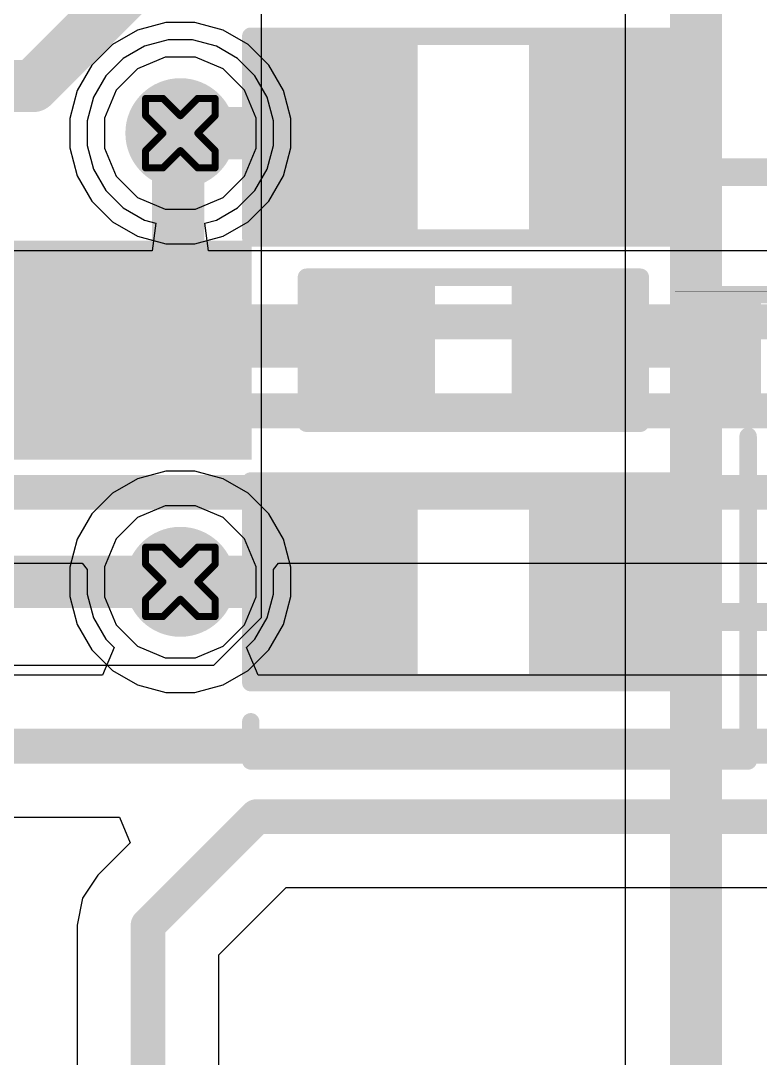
# Model space of a CAD drawing. Header units: inches. Extents: x 0 to 5379, y 0 to 5429.
# Drawn here: x 212 to 217.4, y 123.95 to 131.53 of the extents above; entities that cross this region are included whole.
import ezdxf

# ---------------------------------------------------------------- set-up
doc = ezdxf.new("R2010")
doc.units = ezdxf.units.IN
for name, color, linetype in [('Bottom Layer', 5, 'Continuous'), ('Bottom Solder', 6, 'Continuous'), ('Drill Drawing', 1, 'Continuous'), ('GND01', 16, 'Continuous'), ('GND02', 76, 'Continuous'), ('PWR', 156, 'Continuous'), ('SIG 01', 90, 'Continuous'), ('Top Layer', 1, 'Continuous'), ('Top Overlay', 2, 'Continuous'), ('Top Paste', 8, 'Continuous'), ('Top Solder', 216, 'Continuous'), ('Via Holes', 16, 'Continuous')]:
    doc.layers.add(name, color=color, linetype=linetype)

# ---------------------------------------------------------------- blocks, each defined once
blk = doc.blocks.new('R___0805_376')
at = {"layer": 'Top Layer'}
for points in [[(-1.524, 0.635), (-0.508, 0.635), (-0.508, -0.635), (-1.524, -0.635)], [(0.508, 0.635), (1.524, 0.635), (1.524, -0.635), (0.508, -0.635)]]:
    blk.add_hatch(color=1, dxfattribs=at).paths.add_polyline_path(points)
at = {"layer": 'Top Paste'}
for points in [[(-1.524, 0.635), (-0.508, 0.635), (-0.508, -0.635), (-1.524, -0.635)], [(0.508, 0.635), (1.524, 0.635), (1.524, -0.635), (0.508, -0.635)]]:
    blk.add_hatch(color=8, dxfattribs=at).paths.add_polyline_path(points)
at = {"layer": 'Top Solder'}
for points in [[(-1.6256, 0.7366), (-0.4064, 0.7366), (-0.4064, -0.7366), (-1.6256, -0.7366)], [(0.4064, 0.7366), (1.6256, 0.7366), (1.6256, -0.7366), (0.4064, -0.7366)]]:
    blk.add_hatch(color=216, dxfattribs=at).paths.add_polyline_path(points)
at = {"layer": 'Top Overlay'}
for points in [[(1.6256, 0.7366, 0.127, 0.127, 0), (-1.6256, 0.7366, 0.127, 0.127, 0)], [(-1.6256, 0.7366, 0.127, 0.127, 0), (-1.6256, -0.7366, 0.127, 0.127, 0)], [(1.6256, 0.7366, 0.127, 0.127, 0), (1.6256, -0.7366, 0.127, 0.127, 0)], [(1.6256, -0.7366, 0.127, 0.127, 0), (-1.6256, -0.7366, 0.127, 0.127, 0)]]:
    blk.add_lwpolyline(points, format="xyseb", dxfattribs=at)
for points in [[(-1.65735, 0.7366, 0.0635, 0.0635, 1), (-1.59385, 0.7366, 0.0635, 0.0635, 1)], [(-1.65735, 0.7366, 0.0635, 0.0635, 1), (-1.59385, 0.7366, 0.0635, 0.0635, 1)], [(1.59385, 0.7366, 0.0635, 0.0635, 1), (1.65735, 0.7366, 0.0635, 0.0635, 1)], [(1.59385, 0.7366, 0.0635, 0.0635, 1), (1.65735, 0.7366, 0.0635, 0.0635, 1)], [(-1.65735, -0.7366, 0.0635, 0.0635, 1), (-1.59385, -0.7366, 0.0635, 0.0635, 1)], [(-1.65735, -0.7366, 0.0635, 0.0635, 1), (-1.59385, -0.7366, 0.0635, 0.0635, 1)], [(1.59385, -0.7366, 0.0635, 0.0635, 1), (1.65735, -0.7366, 0.0635, 0.0635, 1)], [(1.59385, -0.7366, 0.0635, 0.0635, 1), (1.65735, -0.7366, 0.0635, 0.0635, 1)]]:
    blk.add_lwpolyline(points, format="xyseb", close=True, dxfattribs=at)
blk = doc.blocks.new('R___0805_377')
at = {"layer": 'Top Layer'}
for points in [[(-1.524, 0.635), (-0.508, 0.635), (-0.508, -0.635), (-1.524, -0.635)], [(0.508, 0.635), (1.524, 0.635), (1.524, -0.635), (0.508, -0.635)]]:
    blk.add_hatch(color=1, dxfattribs=at).paths.add_polyline_path(points)
at = {"layer": 'Top Paste'}
for points in [[(-1.524, 0.635), (-0.508, 0.635), (-0.508, -0.635), (-1.524, -0.635)], [(0.508, 0.635), (1.524, 0.635), (1.524, -0.635), (0.508, -0.635)]]:
    blk.add_hatch(color=8, dxfattribs=at).paths.add_polyline_path(points)
at = {"layer": 'Top Solder'}
for points in [[(-1.6256, 0.7366), (-0.4064, 0.7366), (-0.4064, -0.7366), (-1.6256, -0.7366)], [(0.4064, 0.7366), (1.6256, 0.7366), (1.6256, -0.7366), (0.4064, -0.7366)]]:
    blk.add_hatch(color=216, dxfattribs=at).paths.add_polyline_path(points)
at = {"layer": 'Top Overlay'}
for points in [[(1.6256, 0.7366, 0.127, 0.127, 0), (-1.6256, 0.7366, 0.127, 0.127, 0)], [(-1.6256, 0.7366, 0.127, 0.127, 0), (-1.6256, -0.7366, 0.127, 0.127, 0)], [(1.6256, 0.7366, 0.127, 0.127, 0), (1.6256, -0.7366, 0.127, 0.127, 0)], [(1.6256, -0.7366, 0.127, 0.127, 0), (-1.6256, -0.7366, 0.127, 0.127, 0)]]:
    blk.add_lwpolyline(points, format="xyseb", dxfattribs=at)
for points in [[(-1.65735, 0.7366, 0.0635, 0.0635, 1), (-1.59385, 0.7366, 0.0635, 0.0635, 1)], [(-1.65735, 0.7366, 0.0635, 0.0635, 1), (-1.59385, 0.7366, 0.0635, 0.0635, 1)], [(1.59385, 0.7366, 0.0635, 0.0635, 1), (1.65735, 0.7366, 0.0635, 0.0635, 1)], [(1.59385, 0.7366, 0.0635, 0.0635, 1), (1.65735, 0.7366, 0.0635, 0.0635, 1)], [(-1.65735, -0.7366, 0.0635, 0.0635, 1), (-1.59385, -0.7366, 0.0635, 0.0635, 1)], [(-1.65735, -0.7366, 0.0635, 0.0635, 1), (-1.59385, -0.7366, 0.0635, 0.0635, 1)], [(1.59385, -0.7366, 0.0635, 0.0635, 1), (1.65735, -0.7366, 0.0635, 0.0635, 1)], [(1.59385, -0.7366, 0.0635, 0.0635, 1), (1.65735, -0.7366, 0.0635, 0.0635, 1)]]:
    blk.add_lwpolyline(points, format="xyseb", close=True, dxfattribs=at)
blk = doc.blocks.new('R___0603_425')
at = {"layer": 'Top Layer'}
for points in [[(-0.381, 0.4445), (-0.381, -0.4445), (-1.143, -0.4445), (-1.143, 0.4445)], [(1.143, 0.4445), (1.143, -0.4445), (0.381, -0.4445), (0.381, 0.4445)]]:
    blk.add_hatch(color=1, dxfattribs=at).paths.add_polyline_path(points)
at = {"layer": 'Top Paste'}
for points in [[(-0.381, 0.4445), (-0.381, -0.4445), (-1.143, -0.4445), (-1.143, 0.4445)], [(1.143, 0.4445), (1.143, -0.4445), (0.381, -0.4445), (0.381, 0.4445)]]:
    blk.add_hatch(color=8, dxfattribs=at).paths.add_polyline_path(points)
at = {"layer": 'Top Solder'}
for points in [[(-0.2794, 0.5461), (-0.2794, -0.5461), (-1.2446, -0.5461), (-1.2446, 0.5461)], [(1.2446, 0.5461), (1.2446, -0.5461), (0.2794, -0.5461), (0.2794, 0.5461)]]:
    blk.add_hatch(color=216, dxfattribs=at).paths.add_polyline_path(points)
at = {"layer": 'Top Overlay'}
for points in [[(1.2192, 0.5334, 0.127, 0.127, 0), (-1.2192, 0.5334, 0.127, 0.127, 0)], [(-1.2192, 0.5334, 0.127, 0.127, 0), (-1.2192, -0.5334, 0.127, 0.127, 0)], [(1.2192, 0.5334, 0.127, 0.127, 0), (1.2192, -0.5334, 0.127, 0.127, 0)], [(1.2192, -0.5334, 0.127, 0.127, 0), (-1.2192, -0.5334, 0.127, 0.127, 0)]]:
    blk.add_lwpolyline(points, format="xyseb", dxfattribs=at)
for points in [[(-1.25095, 0.5334, 0.0635, 0.0635, 1), (-1.18745, 0.5334, 0.0635, 0.0635, 1)], [(-1.25095, 0.5334, 0.0635, 0.0635, 1), (-1.18745, 0.5334, 0.0635, 0.0635, 1)], [(1.18745, 0.5334, 0.0635, 0.0635, 1), (1.25095, 0.5334, 0.0635, 0.0635, 1)], [(1.18745, 0.5334, 0.0635, 0.0635, 1), (1.25095, 0.5334, 0.0635, 0.0635, 1)], [(-1.25095, -0.5334, 0.0635, 0.0635, 1), (-1.18745, -0.5334, 0.0635, 0.0635, 1)], [(-1.25095, -0.5334, 0.0635, 0.0635, 1), (-1.18745, -0.5334, 0.0635, 0.0635, 1)], [(1.18745, -0.5334, 0.0635, 0.0635, 1), (1.25095, -0.5334, 0.0635, 0.0635, 1)], [(1.18745, -0.5334, 0.0635, 0.0635, 1), (1.25095, -0.5334, 0.0635, 0.0635, 1)]]:
    blk.add_lwpolyline(points, format="xyseb", close=True, dxfattribs=at)
blk = doc.blocks.new('R___0402_426')
at = {"layer": 'Top Layer'}
for points in [[(-0.6985, -0.3175), (-0.6985, 0.3175), (-0.2413, 0.3175), (-0.2413, -0.3175)], [(0.2413, -0.3175), (0.2413, 0.3175), (0.6985, 0.3175), (0.6985, -0.3175)]]:
    blk.add_hatch(color=1, dxfattribs=at).paths.add_polyline_path(points)
at = {"layer": 'Top Paste'}
for points in [[(-0.6985, -0.3175), (-0.6985, 0.3175), (-0.2413, 0.3175), (-0.2413, -0.3175)], [(0.2413, -0.3175), (0.2413, 0.3175), (0.6985, 0.3175), (0.6985, -0.3175)]]:
    blk.add_hatch(color=8, dxfattribs=at).paths.add_polyline_path(points)
at = {"layer": 'Top Solder'}
for points in [[(-0.7535, -0.3725), (-0.7535, 0.3725), (-0.1863, 0.3725), (-0.1863, -0.3725)], [(0.1863, -0.3725), (0.1863, 0.3725), (0.7535, 0.3725), (0.7535, -0.3725)]]:
    blk.add_hatch(color=216, dxfattribs=at).paths.add_polyline_path(points)
at = {"layer": 'Top Overlay'}
for points in [[(0.7874, 0.4064, 0.127, 0.127, 0), (-0.7874, 0.4064, 0.127, 0.127, 0)], [(-0.7874, 0.4064, 0.127, 0.127, 0), (-0.7874, -0.4064, 0.127, 0.127, 0)], [(0.7874, 0.4064, 0.127, 0.127, 0), (0.7874, -0.4064, 0.127, 0.127, 0)], [(0.7874, -0.4064, 0.127, 0.127, 0), (-0.7874, -0.4064, 0.127, 0.127, 0)], [(0.8128, -0.4318, 0.00323, 0.00323, 0), (-0.8128, -0.4318, 0.00323, 0.00323, 0)]]:
    blk.add_lwpolyline(points, format="xyseb", dxfattribs=at)
for points in [[(-0.8191, 0.4064, 0.0635, 0.0635, 1), (-0.7556, 0.4064, 0.0635, 0.0635, 1)], [(-0.8191, 0.4064, 0.0635, 0.0635, 1), (-0.7556, 0.4064, 0.0635, 0.0635, 1)], [(0.7556, 0.4064, 0.0635, 0.0635, 1), (0.8191, 0.4064, 0.0635, 0.0635, 1)], [(0.7556, 0.4064, 0.0635, 0.0635, 1), (0.8191, 0.4064, 0.0635, 0.0635, 1)], [(-0.8191, -0.4064, 0.0635, 0.0635, 1), (-0.7556, -0.4064, 0.0635, 0.0635, 1)], [(-0.8191, -0.4064, 0.0635, 0.0635, 1), (-0.7556, -0.4064, 0.0635, 0.0635, 1)], [(0.7556, -0.4064, 0.0635, 0.0635, 1), (0.8191, -0.4064, 0.0635, 0.0635, 1)], [(0.7556, -0.4064, 0.0635, 0.0635, 1), (0.8191, -0.4064, 0.0635, 0.0635, 1)], [(-0.8136, -0.4318, 0.00161, 0.00161, 1), (-0.812, -0.4318, 0.00161, 0.00161, 1)], [(0.812, -0.4318, 0.00161, 0.00161, 1), (0.8136, -0.4318, 0.00161, 0.00161, 1)]]:
    blk.add_lwpolyline(points, format="xyseb", close=True, dxfattribs=at)
blk = doc.blocks.new('SOD_123_873')
at = {"layer": 'Top Layer'}
for points in [[(-1.1, 0.45), (-1.1, -0.45), (-2.05, -0.45), (-2.05, 0.45)], [(2.05, 0.45), (2.05, -0.45), (1.1, -0.45), (1.1, 0.45)]]:
    blk.add_hatch(color=1, dxfattribs=at).paths.add_polyline_path(points)
at = {"layer": 'Top Overlay'}
for points in [[(0.9652, 0.508), (2.8194, 0.508), (2.8194, 0.8), (0.9652, 0.8)], [(2.1198, -0.7874), (2.8194, -0.7874), (2.8194, 0.7874), (2.1198, 0.7874)], [(0.9652, -0.8), (2.8194, -0.8), (2.8194, -0.508), (0.9652, -0.508)]]:
    blk.add_hatch(color=2, dxfattribs=at).paths.add_polyline_path(points)
at = {"layer": 'Top Paste'}
for points in [[(-1.1, 0.45), (-1.1, -0.45), (-2.05, -0.45), (-2.05, 0.45)], [(2.05, 0.45), (2.05, -0.45), (1.1, -0.45), (1.1, 0.45)]]:
    blk.add_hatch(color=8, dxfattribs=at).paths.add_polyline_path(points)
at = {"layer": 'Top Solder'}
for points in [[(-0.9984, 0.5516), (-0.9984, -0.5516), (-2.1516, -0.5516), (-2.1516, 0.5516)], [(2.1516, 0.5516), (2.1516, -0.5516), (0.9984, -0.5516), (0.9984, 0.5516)]]:
    blk.add_hatch(color=216, dxfattribs=at).paths.add_polyline_path(points)
at = {"layer": 'Top Overlay'}
for points in [[(-1.3716, 0.5842, 0.127, 0.127, 0), (-1.3716, 0.7366, 0.127, 0.127, 0)], [(-1.3716, 0.7366, 0.127, 0.127, 0), (0.9652, 0.7366, 0.127, 0.127, 0)], [(-1.3716, -0.7366, 0.127, 0.127, 0), (-1.3716, -0.5842, 0.127, 0.127, 0)], [(-1.3716, -0.7366, 0.127, 0.127, 0), (0.9652, -0.7366, 0.127, 0.127, 0)]]:
    blk.add_lwpolyline(points, format="xyseb", dxfattribs=at)
for points in [[(-1.4033, 0.7366, 0.0635, 0.0635, 1), (-1.3398, 0.7366, 0.0635, 0.0635, 1)], [(-1.4033, 0.7366, 0.0635, 0.0635, 1), (-1.3398, 0.7366, 0.0635, 0.0635, 1)], [(0.9335, 0.7366, 0.0635, 0.0635, 1), (0.997, 0.7366, 0.0635, 0.0635, 1)], [(-1.4033, 0.5842, 0.0635, 0.0635, 1), (-1.3398, 0.5842, 0.0635, 0.0635, 1)], [(-1.4033, -0.5842, 0.0635, 0.0635, 1), (-1.3398, -0.5842, 0.0635, 0.0635, 1)], [(-1.4033, -0.7366, 0.0635, 0.0635, 1), (-1.3398, -0.7366, 0.0635, 0.0635, 1)], [(-1.4033, -0.7366, 0.0635, 0.0635, 1), (-1.3398, -0.7366, 0.0635, 0.0635, 1)], [(0.9335, -0.7366, 0.0635, 0.0635, 1), (0.997, -0.7366, 0.0635, 0.0635, 1)]]:
    blk.add_lwpolyline(points, format="xyseb", close=True, dxfattribs=at)

msp = doc.modelspace()

# ---------------------------------------------------------------- hatches: boundary and pattern name
at = {"layer": 'Bottom Layer'}
h = msp.add_hatch(color=5, dxfattribs=at)
edge = h.paths.add_edge_path()
edge.add_arc((213.1689, 130.7079), 0.3, 0, 360)
h = msp.add_hatch(color=5, dxfattribs=at)
edge = h.paths.add_edge_path()
edge.add_arc((213.1689, 127.4309), 0.3, 0, 360)
at = {"layer": 'Bottom Solder'}
h = msp.add_hatch(color=6, dxfattribs=at)
edge = h.paths.add_edge_path()
edge.add_arc((213.1689, 130.7079), 0.4016, 0, 360)
h = msp.add_hatch(color=6, dxfattribs=at)
edge = h.paths.add_edge_path()
edge.add_arc((213.1689, 127.4309), 0.4016, 0, 360)
at = {"layer": 'GND01'}
h = msp.add_hatch(color=16, dxfattribs=at)
edge = h.paths.add_edge_path()
edge.add_arc((213.1689, 130.7079), 0.3, 0, 360)
h = msp.add_hatch(color=16, dxfattribs=at)
edge = h.paths.add_edge_path()
edge.add_arc((213.1689, 127.4309), 0.3, 0, 360)
at = {"layer": 'GND02'}
h = msp.add_hatch(color=76, dxfattribs=at)
edge = h.paths.add_edge_path()
edge.add_arc((213.1689, 130.7079), 0.3, 0, 360)
h = msp.add_hatch(color=76, dxfattribs=at)
edge = h.paths.add_edge_path()
edge.add_arc((213.1689, 127.4309), 0.3, 0, 360)
at = {"layer": 'PWR'}
h = msp.add_hatch(color=156, dxfattribs=at)
edge = h.paths.add_edge_path()
edge.add_arc((213.1689, 130.7079), 0.3, 0, 360)
h = msp.add_hatch(color=156, dxfattribs=at)
edge = h.paths.add_edge_path()
edge.add_arc((213.1689, 127.4309), 0.3, 0, 360)
at = {"layer": 'SIG 01'}
h = msp.add_hatch(color=90, dxfattribs=at)
edge = h.paths.add_edge_path()
edge.add_arc((213.1689, 130.7079), 0.3, 0, 360)
h = msp.add_hatch(color=90, dxfattribs=at)
edge = h.paths.add_edge_path()
edge.add_arc((213.1689, 127.4309), 0.3, 0, 360)
at = {"layer": 'Top Layer'}
h = msp.add_hatch(color=1, dxfattribs=at)
edge = h.paths.add_edge_path()
edge.add_arc((213.1689, 130.7079), 0.3, 0, 360)
h = msp.add_hatch(color=1, dxfattribs=at)
edge = h.paths.add_edge_path()
edge.add_arc((213.1689, 127.4309), 0.3, 0, 360)
at = {"layer": 'Top Solder'}
h = msp.add_hatch(color=216, dxfattribs=at)
edge = h.paths.add_edge_path()
edge.add_arc((213.1689, 130.7079), 0.4016, 0, 360)
h = msp.add_hatch(color=216, dxfattribs=at)
edge = h.paths.add_edge_path()
edge.add_arc((213.1689, 127.4309), 0.4016, 0, 360)
at = {"layer": 'Via Holes'}
h = msp.add_hatch(color=7, dxfattribs=at)
edge = h.paths.add_edge_path()
edge.add_arc((213.1689, 130.7079), 0.15, 0, 360)
h = msp.add_hatch(color=7, dxfattribs=at)
edge = h.paths.add_edge_path()
edge.add_arc((213.1689, 127.4309), 0.15, 0, 360)

# ---------------------------------------------------------------- linework, layer by layer
at = {"layer": 'Bottom Layer'}
for p, q in [((213.0625, 131.5159), (212.857, 131.4608)), ((213.2752, 131.5159), (213.0625, 131.5159)), ((213.4807, 131.4608), (213.2752, 131.5159)), ((212.857, 131.4608), (212.6727, 131.3545)), ((213.665, 131.3545), (213.4807, 131.4608)), ((212.6727, 131.3545), (212.5223, 131.204)), ((213.8154, 131.204), (213.665, 131.3545)), ((212.5223, 131.204), (212.4159, 131.0198)), ((213.9218, 131.0198), (213.8154, 131.204)), ((212.4159, 131.0198), (212.3609, 130.8143)), ((213.9769, 130.8143), (213.9218, 131.0198)), ((212.3609, 130.8143), (212.3609, 130.6015)), ((213.9769, 130.6015), (213.9769, 130.8143)), ((212.3609, 130.6015), (212.4159, 130.396)), ((213.9218, 130.396), (213.9769, 130.6015)), ((212.4159, 130.396), (212.5223, 130.2118)), ((213.8154, 130.2118), (213.9218, 130.396)), ((212.5223, 130.2118), (212.6727, 130.0613)), ((213.665, 130.0613), (213.8154, 130.2118)), ((212.6727, 130.0613), (212.857, 129.955)), ((213.4807, 129.955), (213.665, 130.0613)), ((212.857, 129.955), (213.0625, 129.8999)), ((213.0625, 129.8999), (213.2752, 129.8999)), ((213.2752, 129.8999), (213.4807, 129.955)), ((213.0625, 128.2389), (212.857, 128.1838)), ((213.2752, 128.2389), (213.0625, 128.2389)), ((213.4807, 128.1838), (213.2752, 128.2389)), ((212.857, 128.1838), (212.6727, 128.0775)), ((213.665, 128.0775), (213.4807, 128.1838)), ((212.6727, 128.0775), (212.5223, 127.927)), ((213.8154, 127.927), (213.665, 128.0775)), ((212.5223, 127.927), (212.4159, 127.7428)), ((213.9218, 127.7428), (213.8154, 127.927)), ((212.4159, 127.7428), (212.3609, 127.5373)), ((213.9769, 127.5373), (213.9218, 127.7428)), ((212.3609, 127.5373), (212.3609, 127.3245)), ((213.9769, 127.3245), (213.9769, 127.5373)), ((212.3609, 127.3245), (212.4159, 127.119)), ((213.9218, 127.119), (213.9769, 127.3245)), ((212.4159, 127.119), (212.5223, 126.9348)), ((213.8154, 126.9348), (213.9218, 127.119)), ((212.5223, 126.9348), (212.6727, 126.7843)), ((213.665, 126.7843), (213.8154, 126.9348)), ((212.6727, 126.7843), (212.857, 126.678)), ((213.4807, 126.678), (213.665, 126.7843)), ((212.857, 126.678), (213.0625, 126.6229)), ((213.2752, 126.6229), (213.4807, 126.678)), ((213.0625, 126.6229), (213.2752, 126.6229))]:
    msp.add_line(p, q, dxfattribs=at)
at = {"layer": 'Drill Drawing'}
for points in [[(212.9149, 130.8349, 0.0508, 0.0508, 0), (212.9149, 130.9619, 0.0508, 0.0508, 0)], [(212.9149, 130.9619, 0.0508, 0.0508, 0), (213.0419, 130.9619, 0.0508, 0.0508, 0)], [(213.0419, 130.9619, 0.0508, 0.0508, 0), (213.1689, 130.8349, 0.0508, 0.0508, 0)], [(213.1689, 130.8349, 0.0508, 0.0508, 0), (213.2959, 130.9619, 0.0508, 0.0508, 0)], [(213.2959, 130.9619, 0.0508, 0.0508, 0), (213.4229, 130.9619, 0.0508, 0.0508, 0)], [(213.4229, 130.8349, 0.0508, 0.0508, 0), (213.4229, 130.9619, 0.0508, 0.0508, 0)], [(212.9149, 130.8349, 0.0508, 0.0508, 0), (213.0419, 130.7079, 0.0508, 0.0508, 0)], [(213.2959, 130.7079, 0.0508, 0.0508, 0), (213.4229, 130.8349, 0.0508, 0.0508, 0)], [(212.9149, 130.5809, 0.0508, 0.0508, 0), (213.0419, 130.7079, 0.0508, 0.0508, 0)], [(213.2959, 130.7079, 0.0508, 0.0508, 0), (213.4229, 130.5809, 0.0508, 0.0508, 0)], [(212.9149, 130.4539, 0.0508, 0.0508, 0), (212.9149, 130.5809, 0.0508, 0.0508, 0)], [(213.0419, 130.4539, 0.0508, 0.0508, 0), (213.1689, 130.5809, 0.0508, 0.0508, 0)], [(213.1689, 130.5809, 0.0508, 0.0508, 0), (213.2959, 130.4539, 0.0508, 0.0508, 0)], [(213.4229, 130.4539, 0.0508, 0.0508, 0), (213.4229, 130.5809, 0.0508, 0.0508, 0)], [(212.9149, 130.4539, 0.0508, 0.0508, 0), (213.0419, 130.4539, 0.0508, 0.0508, 0)], [(213.2959, 130.4539, 0.0508, 0.0508, 0), (213.4229, 130.4539, 0.0508, 0.0508, 0)], [(212.9149, 127.5579, 0.0508, 0.0508, 0), (212.9149, 127.6849, 0.0508, 0.0508, 0)], [(212.9149, 127.6849, 0.0508, 0.0508, 0), (213.0419, 127.6849, 0.0508, 0.0508, 0)], [(213.0419, 127.6849, 0.0508, 0.0508, 0), (213.1689, 127.5579, 0.0508, 0.0508, 0)], [(213.1689, 127.5579, 0.0508, 0.0508, 0), (213.2959, 127.6849, 0.0508, 0.0508, 0)], [(213.2959, 127.6849, 0.0508, 0.0508, 0), (213.4229, 127.6849, 0.0508, 0.0508, 0)], [(213.4229, 127.5579, 0.0508, 0.0508, 0), (213.4229, 127.6849, 0.0508, 0.0508, 0)], [(212.9149, 127.5579, 0.0508, 0.0508, 0), (213.0419, 127.4309, 0.0508, 0.0508, 0)], [(213.2959, 127.4309, 0.0508, 0.0508, 0), (213.4229, 127.5579, 0.0508, 0.0508, 0)], [(212.9149, 127.3039, 0.0508, 0.0508, 0), (213.0419, 127.4309, 0.0508, 0.0508, 0)], [(213.2959, 127.4309, 0.0508, 0.0508, 0), (213.4229, 127.3039, 0.0508, 0.0508, 0)], [(212.9149, 127.1769, 0.0508, 0.0508, 0), (212.9149, 127.3039, 0.0508, 0.0508, 0)], [(213.0419, 127.1769, 0.0508, 0.0508, 0), (213.1689, 127.3039, 0.0508, 0.0508, 0)], [(213.1689, 127.3039, 0.0508, 0.0508, 0), (213.2959, 127.1769, 0.0508, 0.0508, 0)], [(213.4229, 127.1769, 0.0508, 0.0508, 0), (213.4229, 127.3039, 0.0508, 0.0508, 0)], [(212.9149, 127.1769, 0.0508, 0.0508, 0), (213.0419, 127.1769, 0.0508, 0.0508, 0)], [(213.2959, 127.1769, 0.0508, 0.0508, 0), (213.4229, 127.1769, 0.0508, 0.0508, 0)]]:
    msp.add_lwpolyline(points, format="xyseb", dxfattribs=at)
for points in [[(212.9022, 130.9619, 0.0254, 0.0254, 1), (212.9276, 130.9619, 0.0254, 0.0254, 1)], [(212.9022, 130.9619, 0.0254, 0.0254, 1), (212.9276, 130.9619, 0.0254, 0.0254, 1)], [(213.0292, 130.9619, 0.0254, 0.0254, 1), (213.0546, 130.9619, 0.0254, 0.0254, 1)], [(213.0292, 130.9619, 0.0254, 0.0254, 1), (213.0546, 130.9619, 0.0254, 0.0254, 1)], [(213.2832, 130.9619, 0.0254, 0.0254, 1), (213.3086, 130.9619, 0.0254, 0.0254, 1)], [(213.2832, 130.9619, 0.0254, 0.0254, 1), (213.3086, 130.9619, 0.0254, 0.0254, 1)], [(213.4102, 130.9619, 0.0254, 0.0254, 1), (213.4356, 130.9619, 0.0254, 0.0254, 1)], [(213.4102, 130.9619, 0.0254, 0.0254, 1), (213.4356, 130.9619, 0.0254, 0.0254, 1)], [(212.9022, 130.8349, 0.0254, 0.0254, 1), (212.9276, 130.8349, 0.0254, 0.0254, 1)], [(212.9022, 130.8349, 0.0254, 0.0254, 1), (212.9276, 130.8349, 0.0254, 0.0254, 1)], [(213.1562, 130.8349, 0.0254, 0.0254, 1), (213.1816, 130.8349, 0.0254, 0.0254, 1)], [(213.1562, 130.8349, 0.0254, 0.0254, 1), (213.1816, 130.8349, 0.0254, 0.0254, 1)], [(213.4102, 130.8349, 0.0254, 0.0254, 1), (213.4356, 130.8349, 0.0254, 0.0254, 1)], [(213.4102, 130.8349, 0.0254, 0.0254, 1), (213.4356, 130.8349, 0.0254, 0.0254, 1)], [(213.0292, 130.7079, 0.0254, 0.0254, 1), (213.0546, 130.7079, 0.0254, 0.0254, 1)], [(213.0292, 130.7079, 0.0254, 0.0254, 1), (213.0546, 130.7079, 0.0254, 0.0254, 1)], [(213.2832, 130.7079, 0.0254, 0.0254, 1), (213.3086, 130.7079, 0.0254, 0.0254, 1)], [(213.2832, 130.7079, 0.0254, 0.0254, 1), (213.3086, 130.7079, 0.0254, 0.0254, 1)], [(212.9022, 130.5809, 0.0254, 0.0254, 1), (212.9276, 130.5809, 0.0254, 0.0254, 1)], [(212.9022, 130.5809, 0.0254, 0.0254, 1), (212.9276, 130.5809, 0.0254, 0.0254, 1)], [(213.1562, 130.5809, 0.0254, 0.0254, 1), (213.1816, 130.5809, 0.0254, 0.0254, 1)], [(213.1562, 130.5809, 0.0254, 0.0254, 1), (213.1816, 130.5809, 0.0254, 0.0254, 1)], [(213.4102, 130.5809, 0.0254, 0.0254, 1), (213.4356, 130.5809, 0.0254, 0.0254, 1)], [(213.4102, 130.5809, 0.0254, 0.0254, 1), (213.4356, 130.5809, 0.0254, 0.0254, 1)], [(212.9022, 130.4539, 0.0254, 0.0254, 1), (212.9276, 130.4539, 0.0254, 0.0254, 1)], [(212.9022, 130.4539, 0.0254, 0.0254, 1), (212.9276, 130.4539, 0.0254, 0.0254, 1)], [(213.0292, 130.4539, 0.0254, 0.0254, 1), (213.0546, 130.4539, 0.0254, 0.0254, 1)], [(213.0292, 130.4539, 0.0254, 0.0254, 1), (213.0546, 130.4539, 0.0254, 0.0254, 1)], [(213.2832, 130.4539, 0.0254, 0.0254, 1), (213.3086, 130.4539, 0.0254, 0.0254, 1)], [(213.2832, 130.4539, 0.0254, 0.0254, 1), (213.3086, 130.4539, 0.0254, 0.0254, 1)], [(213.4102, 130.4539, 0.0254, 0.0254, 1), (213.4356, 130.4539, 0.0254, 0.0254, 1)], [(213.4102, 130.4539, 0.0254, 0.0254, 1), (213.4356, 130.4539, 0.0254, 0.0254, 1)], [(212.9022, 127.6849, 0.0254, 0.0254, 1), (212.9276, 127.6849, 0.0254, 0.0254, 1)], [(212.9022, 127.6849, 0.0254, 0.0254, 1), (212.9276, 127.6849, 0.0254, 0.0254, 1)], [(213.0292, 127.6849, 0.0254, 0.0254, 1), (213.0546, 127.6849, 0.0254, 0.0254, 1)], [(213.0292, 127.6849, 0.0254, 0.0254, 1), (213.0546, 127.6849, 0.0254, 0.0254, 1)], [(213.2832, 127.6849, 0.0254, 0.0254, 1), (213.3086, 127.6849, 0.0254, 0.0254, 1)], [(213.2832, 127.6849, 0.0254, 0.0254, 1), (213.3086, 127.6849, 0.0254, 0.0254, 1)], [(213.4102, 127.6849, 0.0254, 0.0254, 1), (213.4356, 127.6849, 0.0254, 0.0254, 1)], [(213.4102, 127.6849, 0.0254, 0.0254, 1), (213.4356, 127.6849, 0.0254, 0.0254, 1)], [(212.9022, 127.5579, 0.0254, 0.0254, 1), (212.9276, 127.5579, 0.0254, 0.0254, 1)], [(212.9022, 127.5579, 0.0254, 0.0254, 1), (212.9276, 127.5579, 0.0254, 0.0254, 1)], [(213.1562, 127.5579, 0.0254, 0.0254, 1), (213.1816, 127.5579, 0.0254, 0.0254, 1)], [(213.1562, 127.5579, 0.0254, 0.0254, 1), (213.1816, 127.5579, 0.0254, 0.0254, 1)], [(213.4102, 127.5579, 0.0254, 0.0254, 1), (213.4356, 127.5579, 0.0254, 0.0254, 1)], [(213.4102, 127.5579, 0.0254, 0.0254, 1), (213.4356, 127.5579, 0.0254, 0.0254, 1)], [(213.0292, 127.4309, 0.0254, 0.0254, 1), (213.0546, 127.4309, 0.0254, 0.0254, 1)], [(213.0292, 127.4309, 0.0254, 0.0254, 1), (213.0546, 127.4309, 0.0254, 0.0254, 1)], [(213.2832, 127.4309, 0.0254, 0.0254, 1), (213.3086, 127.4309, 0.0254, 0.0254, 1)], [(213.2832, 127.4309, 0.0254, 0.0254, 1), (213.3086, 127.4309, 0.0254, 0.0254, 1)], [(212.9022, 127.3039, 0.0254, 0.0254, 1), (212.9276, 127.3039, 0.0254, 0.0254, 1)], [(212.9022, 127.3039, 0.0254, 0.0254, 1), (212.9276, 127.3039, 0.0254, 0.0254, 1)], [(213.1562, 127.3039, 0.0254, 0.0254, 1), (213.1816, 127.3039, 0.0254, 0.0254, 1)], [(213.1562, 127.3039, 0.0254, 0.0254, 1), (213.1816, 127.3039, 0.0254, 0.0254, 1)], [(213.4102, 127.3039, 0.0254, 0.0254, 1), (213.4356, 127.3039, 0.0254, 0.0254, 1)], [(213.4102, 127.3039, 0.0254, 0.0254, 1), (213.4356, 127.3039, 0.0254, 0.0254, 1)], [(212.9022, 127.1769, 0.0254, 0.0254, 1), (212.9276, 127.1769, 0.0254, 0.0254, 1)], [(212.9022, 127.1769, 0.0254, 0.0254, 1), (212.9276, 127.1769, 0.0254, 0.0254, 1)], [(213.0292, 127.1769, 0.0254, 0.0254, 1), (213.0546, 127.1769, 0.0254, 0.0254, 1)], [(213.0292, 127.1769, 0.0254, 0.0254, 1), (213.0546, 127.1769, 0.0254, 0.0254, 1)], [(213.2832, 127.1769, 0.0254, 0.0254, 1), (213.3086, 127.1769, 0.0254, 0.0254, 1)], [(213.2832, 127.1769, 0.0254, 0.0254, 1), (213.3086, 127.1769, 0.0254, 0.0254, 1)], [(213.4102, 127.1769, 0.0254, 0.0254, 1), (213.4356, 127.1769, 0.0254, 0.0254, 1)], [(213.4102, 127.1769, 0.0254, 0.0254, 1), (213.4356, 127.1769, 0.0254, 0.0254, 1)]]:
    msp.add_lwpolyline(points, format="xyseb", close=True, dxfattribs=at)
at = {"layer": 'GND01'}
for p, q in [((213.0587, 131.2619), (212.8551, 131.1776)), ((213.2791, 131.2619), (213.0587, 131.2619)), ((213.4827, 131.1776), (213.2791, 131.2619)), ((212.8551, 131.1776), (212.6992, 131.0217)), ((213.6385, 131.0217), (213.4827, 131.1776)), ((212.6992, 131.0217), (212.6149, 130.8181)), ((213.7229, 130.8181), (213.6385, 131.0217)), ((212.6149, 130.8181), (212.6149, 130.5977)), ((213.7229, 130.5977), (213.7229, 130.8181)), ((212.6149, 130.5977), (212.6992, 130.3941)), ((213.6385, 130.3941), (213.7229, 130.5977)), ((212.6992, 130.3941), (212.8551, 130.2382)), ((213.4827, 130.2382), (213.6385, 130.3941)), ((212.8551, 130.2382), (213.0587, 130.1539)), ((213.2791, 130.1539), (213.4827, 130.2382)), ((213.0587, 130.1539), (213.2791, 130.1539)), ((213.0587, 127.9849), (212.8551, 127.9006)), ((213.2791, 127.9849), (213.0587, 127.9849)), ((213.4827, 127.9006), (213.2791, 127.9849)), ((212.8551, 127.9006), (212.6992, 127.7447)), ((213.6385, 127.7447), (213.4827, 127.9006)), ((212.6992, 127.7447), (212.6149, 127.5411)), ((213.7229, 127.5411), (213.6385, 127.7447)), ((212.6149, 127.5411), (212.6149, 127.3207)), ((213.7229, 127.3207), (213.7229, 127.5411)), ((212.6149, 127.3207), (212.6992, 127.1171)), ((213.6385, 127.1171), (213.7229, 127.3207)), ((212.6992, 127.1171), (212.8551, 126.9612)), ((213.4827, 126.9612), (213.6385, 127.1171)), ((212.8551, 126.9612), (213.0587, 126.8769)), ((213.2791, 126.8769), (213.4827, 126.9612)), ((213.0587, 126.8769), (213.2791, 126.8769))]:
    msp.add_line(p, q, dxfattribs=at)
at = {"layer": 'GND02'}
for p, q in [((213.0587, 131.2619), (212.8551, 131.1776)), ((213.2791, 131.2619), (213.0587, 131.2619)), ((213.4827, 131.1776), (213.2791, 131.2619)), ((212.8551, 131.1776), (212.6992, 131.0217)), ((213.6385, 131.0217), (213.4827, 131.1776)), ((212.6992, 131.0217), (212.6149, 130.8181)), ((213.7229, 130.8181), (213.6385, 131.0217)), ((212.6149, 130.8181), (212.6149, 130.5977)), ((213.7229, 130.5977), (213.7229, 130.8181)), ((212.6149, 130.5977), (212.6992, 130.3941)), ((213.6385, 130.3941), (213.7229, 130.5977)), ((212.6992, 130.3941), (212.8551, 130.2382)), ((213.4827, 130.2382), (213.6385, 130.3941)), ((212.8551, 130.2382), (213.0587, 130.1539)), ((213.2791, 130.1539), (213.4827, 130.2382)), ((213.0587, 130.1539), (213.2791, 130.1539)), ((213.0587, 127.9849), (212.8551, 127.9006)), ((213.2791, 127.9849), (213.0587, 127.9849)), ((213.4827, 127.9006), (213.2791, 127.9849)), ((212.8551, 127.9006), (212.6992, 127.7447)), ((213.6385, 127.7447), (213.4827, 127.9006)), ((212.6992, 127.7447), (212.6149, 127.5411)), ((213.7229, 127.5411), (213.6385, 127.7447)), ((212.6149, 127.5411), (212.6149, 127.3207)), ((213.7229, 127.3207), (213.7229, 127.5411)), ((212.6149, 127.3207), (212.6992, 127.1171)), ((213.6385, 127.1171), (213.7229, 127.3207)), ((212.6992, 127.1171), (212.8551, 126.9612)), ((213.4827, 126.9612), (213.6385, 127.1171)), ((212.8551, 126.9612), (213.0587, 126.8769)), ((213.2791, 126.8769), (213.4827, 126.9612)), ((213.0587, 126.8769), (213.2791, 126.8769))]:
    msp.add_line(p, q, dxfattribs=at)
at = {"layer": 'PWR'}
for p, q in [((216.417, 136.0299), (216.417, 123.2328)), ((213.7623, 127.1702), (213.7623, 134.5253)), ((213.4143, 126.8222), (213.7623, 127.1702)), ((207.4465, 126.8222), (213.4143, 126.8222))]:
    msp.add_line(p, q, dxfattribs=at)
for points in [[(216.9344, 122.9094, 0.381, 0.381, 0), (216.9344, 136.2646, 0.381, 0.381, 0)], [(212.0916, 131.0518, 0.381, 0.381, 0), (213.1529, 132.1131, 0.381, 0.381, 0)], [(180.925, 131.0518, 0.381, 0.381, 0), (212.0916, 131.0518, 0.381, 0.381, 0)], [(213.1529, 129.5653, 0.381, 0.381, 0), (213.1529, 130.7079, 0.381, 0.381, 0)], [(212.3799, 128.7923, 0.381, 0.381, 0), (213.1529, 129.5653, 0.381, 0.381, 0)], [(180.8922, 128.7923, 0.381, 0.381, 0), (212.3799, 128.7923, 0.381, 0.381, 0)], [(179.974, 127.4309, 0.381, 0.381, 0), (213.1529, 127.4309, 0.381, 0.381, 0)]]:
    msp.add_lwpolyline(points, format="xyseb", dxfattribs=at)
for points in [[(211.9964, 131.0518, 0.1905, 0.1905, 1), (212.1869, 131.0518, 0.1905, 0.1905, 1)], [(211.9964, 131.0518, 0.1905, 0.1905, 1), (212.1869, 131.0518, 0.1905, 0.1905, 1)], [(213.0576, 130.7079, 0.1905, 0.1905, 1), (213.2481, 130.7079, 0.1905, 0.1905, 1)], [(213.0576, 129.5653, 0.1905, 0.1905, 1), (213.2481, 129.5653, 0.1905, 0.1905, 1)], [(213.0576, 129.5653, 0.1905, 0.1905, 1), (213.2481, 129.5653, 0.1905, 0.1905, 1)], [(212.2846, 128.7923, 0.1905, 0.1905, 1), (212.4751, 128.7923, 0.1905, 0.1905, 1)], [(212.2846, 128.7923, 0.1905, 0.1905, 1), (212.4751, 128.7923, 0.1905, 0.1905, 1)], [(213.0576, 127.4309, 0.1905, 0.1905, 1), (213.2481, 127.4309, 0.1905, 0.1905, 1)]]:
    msp.add_lwpolyline(points, format="xyseb", close=True, dxfattribs=at)
at = {"layer": 'SIG 01'}
for p, q in [((212.906, 131.3425), (212.7507, 131.2528)), ((213.0792, 131.3889), (212.906, 131.3425)), ((213.2585, 131.3889), (213.0792, 131.3889)), ((213.4317, 131.3425), (213.2585, 131.3889)), ((213.587, 131.2528), (213.4317, 131.3425)), ((212.7507, 131.2528), (212.6239, 131.1261)), ((213.7138, 131.1261), (213.587, 131.2528)), ((212.6239, 131.1261), (212.5343, 130.9708)), ((213.8035, 130.9708), (213.7138, 131.1261)), ((212.5343, 130.9708), (212.4879, 130.7976)), ((213.8499, 130.7976), (213.8035, 130.9708)), ((212.4879, 130.7976), (212.4879, 130.6183)), ((213.8499, 130.6183), (213.8499, 130.7976)), ((212.4879, 130.6183), (212.5343, 130.4451)), ((213.8035, 130.4451), (213.8499, 130.6183)), ((212.5343, 130.4451), (212.6239, 130.2898)), ((213.7138, 130.2898), (213.8035, 130.4451)), ((212.6239, 130.2898), (212.7507, 130.163)), ((213.587, 130.163), (213.7138, 130.2898)), ((212.7507, 130.163), (212.906, 130.0733)), ((213.4317, 130.0733), (213.587, 130.163)), ((212.906, 130.0733), (212.9892, 130.051)), ((212.9892, 130.051), (212.9624, 129.8478)), ((213.3485, 130.051), (213.4317, 130.0733)), ((213.3753, 129.8478), (213.3485, 130.051)), ((212.9624, 129.8478), (201.7751, 129.8478)), ((222.9058, 129.8478), (213.3753, 129.8478)), ((201.0451, 127.5673), (212.452, 127.5673)), ((212.452, 127.5673), (212.4879, 127.5206)), ((213.8499, 127.5206), (213.8857, 127.5673)), ((213.8857, 127.5673), (220.9917, 127.5673)), ((212.4879, 127.5206), (212.4879, 127.3413)), ((213.8499, 127.3413), (213.8499, 127.5206)), ((212.4879, 127.3413), (212.5343, 127.1681)), ((213.8035, 127.1681), (213.8499, 127.3413)), ((212.5343, 127.1681), (212.6239, 127.0128)), ((213.7138, 127.0128), (213.8035, 127.1681)), ((212.6239, 127.0128), (212.6854, 126.9513)), ((213.6524, 126.9513), (213.7138, 127.0128)), ((212.6854, 126.9513), (212.6012, 126.7481)), ((213.7365, 126.7481), (213.6524, 126.9513)), ((212.6012, 126.7481), (210.4695, 126.7481)), ((220.9625, 126.7481), (213.7365, 126.7481)), ((210.684, 125.7122), (212.7252, 125.7122)), ((212.7252, 125.7122), (212.803, 125.5245)), ((212.803, 125.5245), (212.5666, 125.2881)), ((212.5666, 125.2881), (212.4543, 125.1201)), ((213.4508, 124.7073), (213.9416, 125.1981)), ((213.9416, 125.1981), (222.2723, 125.1981)), ((212.4543, 125.1201), (212.4149, 124.9219)), ((212.4149, 124.9219), (212.4149, 117.136)), ((213.4508, 117.136), (213.4508, 124.7073))]:
    msp.add_line(p, q, dxfattribs=at)
for points in [[(201.5606, 129.3299, 0.254, 0.254, 0), (224.7106, 129.3299, 0.254, 0.254, 0)], [(201.2913, 128.6797, 0.254, 0.254, 0), (225.0433, 128.6797, 0.254, 0.254, 0)], [(201.0451, 128.0853, 0.254, 0.254, 0), (225.4248, 128.0853, 0.254, 0.254, 0)], [(210.4695, 126.2302, 0.254, 0.254, 0), (228.9745, 126.2302, 0.254, 0.254, 0)], [(212.9329, 124.9219, 0.254, 0.254, 0), (213.7271, 125.7161, 0.254, 0.254, 0)], [(213.7271, 125.7161, 0.254, 0.254, 0), (229.2864, 125.7161, 0.254, 0.254, 0)], [(212.9329, 116.8683, 0.254, 0.254, 0), (212.9329, 124.9219, 0.254, 0.254, 0)]]:
    msp.add_lwpolyline(points, format="xyseb", dxfattribs=at)
for points in [[(213.6636, 125.7161, 0.127, 0.127, 1), (213.7906, 125.7161, 0.127, 0.127, 1)], [(213.6636, 125.7161, 0.127, 0.127, 1), (213.7906, 125.7161, 0.127, 0.127, 1)], [(212.8694, 124.9219, 0.127, 0.127, 1), (212.9964, 124.9219, 0.127, 0.127, 1)], [(212.8694, 124.9219, 0.127, 0.127, 1), (212.9964, 124.9219, 0.127, 0.127, 1)]]:
    msp.add_lwpolyline(points, format="xyseb", close=True, dxfattribs=at)
at = {"layer": 'Top Layer'}
for points in [[(213.1689, 130.7079, 0.381, 0.381, 0), (214.2418, 130.7079, 0.381, 0.381, 0)], [(216.3248, 130.6795, 0.2032, 0.2032, 0), (216.5814, 130.4229, 0.2032, 0.2032, 0)], [(216.5814, 130.4229, 0.2032, 0.2032, 0), (218.9801, 130.4229, 0.2032, 0.2032, 0)], [(212.4458, 129.1226, 0.254, 0.254, 0), (214.5468, 129.1226, 0.254, 0.254, 0)], [(216.0708, 129.1226, 0.254, 0.254, 0), (217.1259, 129.1226, 0.254, 0.254, 0)], [(213.1689, 127.4309, 0.381, 0.381, 0), (214.2418, 127.4309, 0.381, 0.381, 0)], [(216.3248, 127.4309, 0.2032, 0.2032, 0), (216.5814, 127.1743, 0.2032, 0.2032, 0)], [(216.5814, 127.1743, 0.2032, 0.2032, 0), (218.9801, 127.1743, 0.2032, 0.2032, 0)]]:
    msp.add_lwpolyline(points, format="xyseb", dxfattribs=at)
for points in [[(213.0736, 130.7079, 0.1905, 0.1905, 1), (213.2641, 130.7079, 0.1905, 0.1905, 1)], [(214.1465, 130.7079, 0.1905, 0.1905, 1), (214.337, 130.7079, 0.1905, 0.1905, 1)], [(216.274, 130.6795, 0.1016, 0.1016, 1), (216.3756, 130.6795, 0.1016, 0.1016, 1)], [(216.5306, 130.4229, 0.1016, 0.1016, 1), (216.6322, 130.4229, 0.1016, 0.1016, 1)], [(216.5306, 130.4229, 0.1016, 0.1016, 1), (216.6322, 130.4229, 0.1016, 0.1016, 1)], [(212.3823, 129.1226, 0.127, 0.127, 1), (212.5093, 129.1226, 0.127, 0.127, 1)], [(214.4833, 129.1226, 0.127, 0.127, 1), (214.6103, 129.1226, 0.127, 0.127, 1)], [(216.0073, 129.1226, 0.127, 0.127, 1), (216.1343, 129.1226, 0.127, 0.127, 1)], [(217.0624, 129.1226, 0.127, 0.127, 1), (217.1894, 129.1226, 0.127, 0.127, 1)], [(213.0736, 127.4309, 0.1905, 0.1905, 1), (213.2641, 127.4309, 0.1905, 0.1905, 1)], [(214.1465, 127.4309, 0.1905, 0.1905, 1), (214.337, 127.4309, 0.1905, 0.1905, 1)], [(216.274, 127.4309, 0.1016, 0.1016, 1), (216.3756, 127.4309, 0.1016, 0.1016, 1)], [(216.5306, 127.1743, 0.1016, 0.1016, 1), (216.6322, 127.1743, 0.1016, 0.1016, 1)], [(216.5306, 127.1743, 0.1016, 0.1016, 1), (216.6322, 127.1743, 0.1016, 0.1016, 1)]]:
    msp.add_lwpolyline(points, format="xyseb", close=True, dxfattribs=at)
at = {"layer": 'Top Overlay'}
for points in [[(217.3154, 126.1227, 0.127, 0.127, 0), (217.3154, 128.4939, 0.127, 0.127, 0)], [(213.6832, 126.1227, 0.127, 0.127, 0), (213.6832, 126.4088, 0.127, 0.127, 0)], [(213.6832, 126.1227, 0.127, 0.127, 0), (217.3154, 126.1227, 0.127, 0.127, 0)]]:
    msp.add_lwpolyline(points, format="xyseb", dxfattribs=at)
for points in [[(217.2836, 128.4939, 0.0635, 0.0635, 1), (217.3471, 128.4939, 0.0635, 0.0635, 1)], [(213.6514, 126.4088, 0.0635, 0.0635, 1), (213.7149, 126.4088, 0.0635, 0.0635, 1)], [(213.6514, 126.1227, 0.0635, 0.0635, 1), (213.7149, 126.1227, 0.0635, 0.0635, 1)], [(213.6514, 126.1227, 0.0635, 0.0635, 1), (213.7149, 126.1227, 0.0635, 0.0635, 1)], [(217.2836, 126.1227, 0.0635, 0.0635, 1), (217.3471, 126.1227, 0.0635, 0.0635, 1)], [(217.2836, 126.1227, 0.0635, 0.0635, 1), (217.3471, 126.1227, 0.0635, 0.0635, 1)]]:
    msp.add_lwpolyline(points, format="xyseb", close=True, dxfattribs=at)

# ---------------------------------------------------------------- block references
at = {"rotation": 180}
for name, p in [('R___0805_376', (215.3088, 130.6795)), ('R___0603_425', (215.3088, 129.1226)), ('R___0402_426', (217.5958, 129.1226)), ('R___0805_377', (215.3088, 127.4309))]:
    msp.add_blockref(name, p, dxfattribs=at)
msp.add_blockref('SOD_123_873', (210.8708, 129.1226))

doc.saveas('drawing.dxf')
